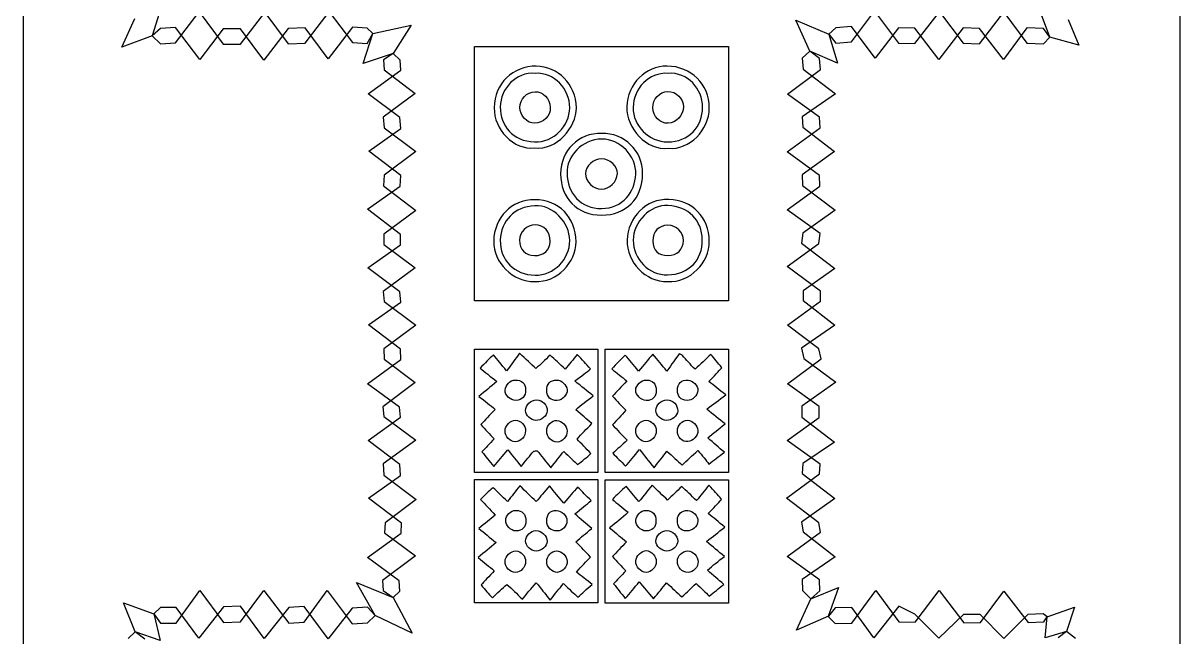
# Model space of a CAD drawing. Extents: x 10 to 233, y 268 to 515.
# Drawn here: x 123.5 to 233.5, y 334.5 to 392.9 of the extents above; entities that cross this region are included whole.
import ezdxf

# ---------------------------------------------------------------- set-up
doc = ezdxf.new("R2010")
doc.units = 0
doc.layers.add('Lid', color=7, linetype='CONTINUOUS')

msp = doc.modelspace()

# ---------------------------------------------------------------- linework, layer by layer
at = {"layer": 'Lid', "color": 1}
for points in [[(126.490582, 503.357203), (123.490261, 503.357203), (123.490261, 278.354297)], [(230.490219, 503.357203), (233.49054, 503.357203), (233.49054, 278.354297)]]:
    msp.add_lwpolyline(points, dxfattribs=at)
at = {"layer": 'Lid', "color": 7}
for points in [[(136.441166, 393.788678), (135.767928, 391.664674), (136.551458, 390.894525), (137.992238, 390.984553), (140.231396, 393.938679), (142.524692, 390.864503), (144.145568, 390.864503), (146.474776, 393.878636), (148.708036, 390.894525), (150.298898, 390.954567), (152.598088, 393.938679), (154.80134, 391.014575), (156.212099, 390.924511), (156.730167, 391.883078), (160.391908, 392.655097), (158.689897, 389.969012), (157.766917, 389.377298), (157.826946, 388.41679), (160.762512, 386.16448), (157.736899, 383.914358), (157.826946, 382.893807), (160.822544, 380.671483), (157.826946, 378.421432), (157.766917, 377.400845), (160.822544, 375.058472), (157.796935, 372.808349), (157.796935, 371.81782), (160.762512, 369.595496), (157.736899, 367.345409), (157.826946, 366.384866), (160.822544, 364.162577), (157.796935, 361.912455), (157.826957, 360.921926), (160.762519, 358.699602), (157.706892, 356.389507), (157.796942, 355.458985), (160.822551, 353.206641), (157.736906, 350.956483), (157.796942, 349.905946), (160.852566, 347.593593), (157.917007, 345.373492), (157.856971, 344.41302), (160.792537, 342.2207), (157.676878, 339.880584), (157.736906, 338.920069), (158.668702, 338.253703), (160.48912, 334.874935), (156.955246, 336.557061), (156.247355, 337.347177), (154.776558, 337.257131), (152.508056, 334.326479), (150.21409, 337.407213), (148.743289, 337.317163), (146.414754, 334.356493), (144.150807, 337.437227), (142.559941, 337.377195), (140.201389, 334.416525), (138.027488, 337.317163), (136.556694, 337.317163), (135.919722, 336.703686), (136.506483, 334.181332), (134.15832, 335.007266), (133.483784, 334.357611)], [(223.558676, 334.385142), (222.716063, 335.02906), (220.693338, 334.440193), (220.877407, 336.43415), (220.494862, 336.726489), (219.024064, 336.666454), (216.742834, 334.38522), (214.491614, 336.666454), (212.900752, 336.636432), (210.559486, 334.415231), (208.278252, 336.696468), (206.764701, 337.435929), (204.376138, 334.445249), (202.29228, 337.315861), (200.701422, 337.28584), (200.074652, 336.484219), (197.048715, 335.171258), (198.386198, 338.126104), (199.245515, 338.88755), (199.215493, 339.938094), (196.151682, 342.159369), (199.30554, 344.470558), (199.155461, 345.371023), (196.091653, 347.712338), (199.215493, 350.023491), (199.275529, 350.954049), (196.151682, 353.175349), (199.185479, 355.366417), (199.185479, 356.417024), (196.1817, 358.578247), (199.365576, 360.949478), (199.155461, 361.909986), (196.1817, 364.161272), (199.30554, 366.442439), (199.30554, 367.372926), (196.151682, 369.714241), (199.155461, 371.905379), (199.275529, 372.865887), (196.151682, 375.117174), (199.245515, 377.368355), (199.215493, 378.38887), (196.151682, 380.610171), (199.275526, 382.921324), (199.215493, 383.911888), (196.1817, 386.103132), (199.30554, 388.444307), (199.215493, 389.494914), (198.297125, 390.189675), (196.964877, 393.15195), (200.09325, 391.798412), (200.786244, 390.953227), (202.257045, 391.073348), (204.436167, 393.997417), (206.729462, 390.953227), (208.290306, 390.923241), (210.619518, 393.937374), (212.882796, 390.953227), (214.443636, 390.893184), (216.742834, 393.907317), (218.946079, 390.953227), (220.506923, 390.893184), (221.139242, 391.511603), (220.139399, 394.167526)], [(135.050805, 334.320249), (134.15832, 335.007266), (133.034028, 337.765847), (135.919722, 336.703686), (136.556609, 335.826024), (138.027407, 335.826024), (140.291358, 338.947741), (142.55986, 335.88606), (144.150722, 335.946089), (146.384652, 338.947741), (148.743208, 335.826024), (150.214002, 335.916074), (152.417921, 338.917726), (154.776473, 335.765992), (156.247271, 335.856042), (156.955239, 336.557061), (155.205451, 339.69782), (158.668702, 338.253703), (159.303938, 338.882702), (159.243906, 339.843242), (156.229984, 342.069439), (159.424006, 344.37566), (159.484031, 345.336169), (156.320031, 347.71248), (159.36397, 349.868657), (159.303938, 350.919194), (156.29002, 353.175455), (159.36397, 355.421591), (159.27392, 356.352078), (156.229984, 358.578352), (159.393985, 360.884566), (159.363963, 361.875096), (156.320024, 364.191364), (159.393978, 366.347542), (159.303931, 367.30805), (156.259992, 369.594297), (159.363963, 371.780461), (159.363963, 372.77099), (156.229977, 375.177358), (159.333946, 377.363451), (159.393978, 378.384037), (156.350042, 380.700341), (159.393978, 382.856448), (159.303931, 383.877034), (156.29001, 386.133295), (159.393978, 388.379431), (159.333946, 389.339974), (158.689897, 389.969012), (155.831, 389.014078), (156.730167, 391.883078), (156.212021, 392.389138), (154.801259, 392.479202), (152.507964, 389.465069), (150.298824, 392.419124), (148.707962, 392.359152), (146.384645, 389.345019), (144.145494, 392.32906), (142.52461, 392.32906), (140.291347, 389.405026), (137.992161, 392.449181), (136.551381, 392.359152), (135.767928, 391.664674), (132.874181, 390.58468), (134.116188, 393.288192)], [(222.864114, 393.198587), (223.883878, 390.748757), (221.139242, 391.511603), (220.506916, 392.359082), (218.946072, 392.419089), (216.712805, 389.404991), (214.443633, 392.359082), (212.882789, 392.419089), (210.559475, 389.404991), (208.290303, 392.389103), (206.729459, 392.419089), (204.526214, 389.525077), (202.257038, 392.53921), (200.786237, 392.419089), (200.09325, 391.798412), (200.942224, 389.06389), (198.297125, 390.189675), (197.570117, 389.538517), (197.660167, 388.487945), (200.744164, 386.133224), (197.570117, 383.955527), (197.630149, 382.964962), (200.654114, 380.670284), (197.570117, 378.432544), (197.600103, 377.411958), (200.714118, 375.087258), (197.630124, 372.909526), (197.510056, 371.948983), (200.684097, 369.534219), (197.660135, 367.416529), (197.660135, 366.486042), (200.684097, 364.161343), (197.510056, 361.953624), (197.720171, 360.993081), (200.77415, 358.728353), (197.540071, 356.460592), (197.540071, 355.410055), (200.654086, 353.025313), (197.630124, 350.997652), (197.570089, 350.067165), (200.684097, 347.682388), (197.510056, 345.414591), (197.660135, 344.514126), (200.714118, 342.129419), (197.570089, 339.981704), (197.600075, 338.931121), (198.395571, 338.126933), (201.031354, 339.223705), (200.033444, 336.471163), (200.701351, 335.795957), (202.292213, 335.825978), (204.586182, 338.917677), (206.764631, 335.946046), (208.325475, 335.916025), (210.58943, 338.947695), (212.947978, 335.855993), (214.538844, 335.886014), (216.74276, 338.857648), (219.071297, 335.886014), (220.542091, 335.94605), (220.877407, 336.43415), (223.474715, 337.332304), (222.716063, 335.02906), (221.913233, 334.428703)]]:
    msp.add_lwpolyline(points, dxfattribs=at)
for points in [[(190.568653, 390.635692)], [(172.19871, 388.084297)], [(184.805534, 388.084297)], [(173.609472, 384.842481)], [(183.364754, 384.81253)], [(178.502122, 382.38115)], [(172.138674, 381.000413)], [(184.835552, 380.970427)], [(178.502122, 379.949877)], [(175.230352, 378.599126)], [(175.47048, 372.205699)], [(181.503746, 372.235685)], [(172.10866, 370.764884)], [(184.805534, 370.764884)], [(172.138674, 368.303589)], [(184.775516, 368.303589)], [(178.141925, 361.88007)], [(178.832301, 361.88007)], [(186.186282, 361.279783)], [(170.277666, 358.938538)], [(183.69493, 357.947938)], [(174.269833, 356.98743)], [(186.636525, 356.98743)], [(172.258742, 355.096471)], [(184.655452, 355.096471)], [(171.268202, 354.105871)], [(173.279293, 354.105871)], [(183.69493, 354.105871)], [(185.706021, 354.105871)], [(172.048624, 352.184749)], [(178.832301, 349.453367)], [(166.975874, 347.592394)], [(170.337694, 346.541787)], [(185.706021, 345.6113)], [(174.269833, 344.590714)], [(179.252526, 344.890892)], [(182.704397, 344.590714)], [(172.288757, 342.669691)], [(184.715488, 342.669691)], [(171.268202, 341.679151)], [(173.279293, 341.679151)], [(183.69493, 341.679151)], [(185.706021, 341.709183)], [(166.405566, 337.747033)]]:
    msp.add_lwpolyline(points, close=True, dxfattribs=at)
for points in [[(166.405566, 366.472566), (166.405566, 374.546979), (166.405566, 382.561279), (166.405566, 390.635692)], [(166.405566, 390.635692), (174.479944, 390.635692), (182.494282, 390.635692), (190.568653, 390.635692)], [(190.568653, 390.635692), (190.568653, 382.561279), (190.568653, 374.546979), (190.568653, 366.472566)], [(172.288757, 388.774648), (170.097566, 388.774648), (168.296593, 387.153775), (168.296593, 384.81253)], [(176.10082, 384.81253), (176.070799, 387.063711), (174.329862, 388.744626), (172.288757, 388.774648)], [(184.745502, 388.774648), (182.704397, 388.774648), (180.963453, 387.123789), (180.90342, 384.902559)], [(188.737662, 384.782473), (188.737662, 387.093732), (186.996721, 388.744626), (184.745502, 388.774648)], [(172.19871, 388.084297), (170.337694, 388.234369), (168.896915, 386.643517), (168.866904, 384.902559)], [(175.47048, 384.81253), (175.47048, 386.613496), (173.969665, 388.204347), (172.19871, 388.084297)], [(184.805534, 388.084297), (183.004558, 388.204347), (181.533764, 386.643517), (181.503742, 384.842481)], [(188.107322, 384.872573), (188.107322, 386.583439), (186.696557, 388.234369), (184.805534, 388.084297)], [(170.727909, 384.842481), (170.727909, 385.622931), (171.388267, 386.313352), (172.168692, 386.343339)], [(172.168692, 386.343339), (172.9191, 386.373325), (173.609472, 385.682974), (173.609472, 384.842481)], [(183.364754, 384.81253), (183.364754, 385.652988), (183.995098, 386.343339), (184.805534, 386.37336)], [(184.805534, 386.37336), (185.585956, 386.37336), (186.276332, 385.682974), (186.276332, 384.902559)], [(168.296593, 384.81253), (168.236561, 382.771428), (170.127584, 380.760313), (172.138674, 381.000413)], [(168.866904, 384.902559), (168.866904, 383.101558), (170.067555, 381.630792), (172.10866, 381.570749)], [(172.138674, 383.341694), (171.418281, 383.311708), (170.727909, 384.092158), (170.727909, 384.842481)], [(172.10866, 381.570749), (173.969665, 381.510742), (175.440466, 383.071572), (175.47048, 384.81253)], [(173.609472, 384.842481), (173.699522, 383.972037), (172.9191, 383.401736), (172.138674, 383.341694)], [(172.138674, 381.000413), (174.209797, 380.760313), (176.10082, 382.921465), (176.10082, 384.81253)], [(180.90342, 384.902559), (180.843392, 382.861422), (182.794447, 380.730292), (184.835552, 380.970427)], [(181.503742, 384.842481), (181.473721, 383.101558), (183.004558, 381.570749), (184.775516, 381.570749)], [(184.835552, 383.341694), (184.055126, 383.311708), (183.394772, 384.002094), (183.364754, 384.81253)], [(184.775516, 381.570749), (186.786604, 381.570749), (188.107322, 383.011529), (188.107322, 384.872573)], [(186.276332, 384.902559), (186.276332, 384.092158), (185.585956, 383.341694), (184.835552, 383.341694)], [(184.835552, 380.970427), (186.846639, 380.760313), (188.737662, 382.711386), (188.737662, 384.782473)], [(178.502122, 382.38115), (176.310938, 382.411136), (174.600012, 380.760313), (174.600012, 378.539083)], [(178.502122, 381.840906), (176.671131, 381.81092), (175.110287, 380.190012), (175.230352, 378.599126)], [(182.404232, 378.539083), (182.404232, 380.760313), (180.663292, 382.411242), (178.502122, 382.38115)], [(181.743875, 378.509097), (181.833925, 380.219998), (180.273081, 381.840906), (178.502122, 381.840906)], [(178.502122, 379.949877), (177.691682, 379.949877), (176.971292, 379.289547), (176.971292, 378.569175)], [(180.002934, 378.569175), (180.03292, 379.259455), (179.282544, 379.949877), (178.502122, 379.949877)], [(174.600012, 378.539083), (174.600012, 376.227895), (176.19087, 374.606987), (178.502122, 374.606987)], [(175.230352, 378.599126), (175.20033, 376.708131), (176.551067, 375.207309), (178.502122, 375.237295)], [(176.971292, 378.569175), (176.971292, 377.788725), (177.7217, 377.068317), (178.472108, 377.068317)], [(178.472108, 377.068317), (179.252526, 377.068317), (179.972916, 377.788725), (180.002934, 378.569175)], [(178.502122, 374.606987), (180.81337, 374.606987), (182.404232, 376.197803), (182.404232, 378.539083)], [(178.502122, 375.237295), (180.513213, 375.267281), (181.683846, 376.79816), (181.743875, 378.509097)], [(172.138674, 376.077788), (169.917469, 376.077788), (168.296593, 374.426894), (168.236561, 372.115635)], [(172.138674, 375.507522), (170.247648, 375.387402), (168.896915, 374.096694), (168.866904, 372.235685)], [(176.070806, 372.085613), (176.070806, 374.366851), (174.419908, 376.107774), (172.138674, 376.077788)], [(175.47048, 372.205699), (175.47048, 373.916601), (173.849604, 375.597551), (172.138674, 375.507522)], [(184.895584, 376.107774), (182.734411, 376.167852), (180.99347, 374.396872), (180.933438, 372.235685)], [(184.805534, 375.537473), (183.15464, 375.627537), (181.503746, 373.946657), (181.503746, 372.235685)], [(188.077308, 372.265706), (188.047287, 374.12675), (186.756593, 375.417388), (184.805534, 375.537473)], [(188.737662, 372.115635), (188.707641, 374.426894), (187.086772, 376.047766), (184.895584, 376.107774)], [(172.168692, 373.6765), (171.388267, 373.6765), (170.697891, 373.0161), (170.697891, 372.235685)], [(173.609472, 372.115635), (173.609472, 373.046157), (173.039164, 373.6765), (172.168692, 373.6765)], [(184.805534, 373.646443), (183.935062, 373.646443), (183.364754, 373.046157), (183.364754, 372.145691)], [(186.276332, 372.205699), (186.276332, 372.986114), (185.61597, 373.646443), (184.805534, 373.646443)], [(168.236561, 372.115635), (168.206539, 370.134541), (170.067555, 368.213489), (172.138674, 368.303589)], [(168.866904, 372.235685), (168.836883, 370.314669), (170.187616, 368.933897), (172.168692, 368.903911)], [(170.697891, 372.235685), (170.697891, 371.365241), (171.268202, 370.764884), (172.10866, 370.764884)], [(172.10866, 370.764884), (173.039164, 370.764884), (173.579454, 371.245156), (173.609472, 372.115635)], [(172.138674, 368.303589), (174.299844, 368.183538), (176.070806, 370.134541), (176.070806, 372.085613)], [(172.168692, 368.903911), (173.969665, 368.873925), (175.47048, 370.404733), (175.47048, 372.205699)], [(180.933438, 372.235685), (180.843392, 370.134541), (182.704397, 368.243546), (184.775516, 368.303589)], [(181.503746, 372.235685), (181.503746, 370.434684), (183.004558, 368.873889), (184.775516, 368.933897)], [(183.364754, 372.145691), (183.364754, 371.275177), (183.905044, 370.764884), (184.805534, 370.764884)], [(184.775516, 368.933897), (186.786604, 368.963883), (188.107322, 370.344655), (188.077308, 372.265706)], [(184.775516, 368.303589), (186.906671, 368.153482), (188.76768, 370.104555), (188.737662, 372.115635)], [(184.805534, 370.764884), (185.706021, 370.764884), (186.276332, 371.335185), (186.276332, 372.205699)], [(190.568653, 366.472566), (182.494282, 366.472566), (174.479944, 366.472566), (166.405566, 366.472566)], [(166.405566, 350.143753), (166.405566, 354.075885), (166.405566, 357.947938), (166.405566, 361.88007)], [(166.405566, 361.88007), (170.337694, 361.88007), (174.239812, 361.88007), (178.141925, 361.88007)], [(168.206543, 361.339756), (167.786317, 360.919527), (167.426121, 360.559305), (166.945863, 360.079069)], [(169.467229, 359.808912), (168.986968, 360.409234), (168.596754, 360.859519), (168.206543, 361.339756)], [(170.697891, 361.489827), (170.307684, 360.949513), (169.947487, 360.439255), (169.467229, 359.808912)], [(172.258742, 360.019026), (171.778481, 360.469241), (171.328234, 360.88947), (170.697891, 361.489827)], [(173.609472, 361.309699), (173.129211, 360.829427), (172.678971, 360.439255), (172.258742, 360.019026)], [(175.020237, 359.958983), (174.509958, 360.469241), (174.059715, 360.88947), (173.609472, 361.309699)], [(176.19087, 361.369742), (175.800659, 360.88947), (175.410445, 360.409234), (175.020237, 359.958983)], [(177.45155, 359.989005), (177.00131, 360.469241), (176.671131, 360.859519), (176.19087, 361.369742)], [(178.141925, 361.88007), (178.141925, 357.947938), (178.141925, 354.045828), (178.141925, 350.143753)], [(178.832301, 361.88007), (182.764429, 361.88007), (186.636525, 361.88007), (190.568653, 361.88007)], [(178.832301, 350.143753), (178.832301, 354.045828), (178.832301, 357.947938), (178.832301, 361.88007)], [(180.753342, 361.30977), (180.303095, 360.85959), (179.942902, 360.499368), (179.462641, 359.989075)], [(182.014025, 359.778961), (181.533764, 360.379283), (181.143549, 360.85959), (180.753342, 361.30977)], [(183.364754, 361.399834), (182.914511, 360.85959), (182.5243, 360.379283), (182.014025, 359.778961)], [(184.715488, 359.778961), (184.235227, 360.379283), (183.845012, 360.829498), (183.364754, 361.399834)], [(185.886121, 361.429855), (185.525924, 360.949583), (185.165731, 360.439326), (184.715488, 359.778961)], [(186.186282, 361.279783), (186.096232, 361.339826), (185.976167, 361.369812), (185.886121, 361.429855)], [(187.386929, 359.959019), (186.936686, 360.409304), (186.576493, 360.85959), (186.186282, 361.279783)], [(188.887744, 361.369812), (188.377465, 360.889541), (187.95724, 360.469312), (187.386929, 359.959019)], [(189.938313, 360.109126), (189.548102, 360.559376), (189.247938, 360.979605), (188.887744, 361.369812)], [(190.568653, 361.88007), (190.568653, 357.947938), (190.568653, 354.075885), (190.568653, 350.143753)], [(166.945863, 360.079069), (167.426121, 359.688826), (167.906382, 359.298619), (168.536722, 358.788361)], [(175.950742, 358.848404), (176.581081, 359.32864), (177.091357, 359.688826), (177.45155, 359.989005)], [(179.462641, 359.989075), (179.942902, 359.628889), (180.423163, 359.238646), (180.90342, 358.848439)], [(188.707644, 358.788432), (189.217923, 359.328675), (189.638152, 359.74894), (189.938313, 360.109126)], [(168.536722, 358.788361), (167.906382, 358.278068), (167.456135, 357.887896), (166.825795, 357.377603)], [(169.317147, 357.97803), (169.347169, 358.42821), (169.827423, 358.938538), (170.277666, 358.938538)], [(170.277666, 358.938538), (170.908009, 358.938538), (171.268202, 358.608303), (171.268202, 358.007981)], [(173.279293, 357.917952), (173.249307, 358.548296), (173.609472, 358.938538), (174.239812, 358.938538)], [(174.239812, 358.938538), (174.690058, 358.938538), (175.170316, 358.488253), (175.230352, 358.007981)], [(177.691682, 357.437645), (177.091357, 357.917882), (176.611096, 358.308125), (175.950742, 358.848404)], [(180.90342, 358.848439), (180.363131, 358.278138), (179.942902, 357.85791), (179.522673, 357.407624)], [(181.743875, 357.97803), (181.743875, 358.458267), (182.284171, 358.938538), (182.764429, 358.938538)], [(182.764429, 358.938538), (183.364754, 358.938538), (183.69493, 358.578317), (183.69493, 357.947938)], [(185.706021, 357.97803), (185.706021, 358.608303), (186.096232, 358.968525), (186.726571, 358.938538)], [(186.726571, 358.938538), (187.176818, 358.908552), (187.657079, 358.398224), (187.657079, 357.947938)], [(190.298506, 357.527745), (189.668163, 358.038003), (189.187905, 358.398224), (188.707644, 358.788432)], [(170.337694, 356.98743), (169.827423, 356.98743), (169.317147, 357.467702), (169.317147, 357.97803)], [(171.268202, 358.007981), (171.298224, 357.407624), (170.93802, 357.017487), (170.337694, 356.98743)], [(174.269833, 356.98743), (173.669504, 356.98743), (173.309311, 357.31763), (173.279293, 357.917952)], [(175.230352, 358.007981), (175.260338, 357.527745), (174.780105, 357.017487), (174.269833, 356.98743)], [(182.734411, 356.98743), (182.25415, 356.98743), (181.743875, 357.497723), (181.743875, 357.97803)], [(183.69493, 357.947938), (183.69493, 357.347652), (183.334737, 356.98743), (182.734411, 356.98743)], [(186.636525, 356.98743), (186.036199, 357.017417), (185.706021, 357.377673), (185.706021, 357.97803)], [(187.657079, 357.947938), (187.627058, 357.467702), (187.116786, 356.98743), (186.636525, 356.98743)], [(188.497533, 356.176994), (189.127873, 356.657301), (189.638152, 357.017487), (190.298506, 357.527745)], [(166.825795, 357.377603), (167.426121, 356.927352), (167.906382, 356.537145), (168.386643, 356.146937)], [(171.268202, 356.026887), (171.268202, 356.567237), (171.748467, 357.047473), (172.318771, 357.047473)], [(172.318771, 357.047473), (172.859064, 357.047473), (173.369343, 356.537215), (173.339325, 355.996936)], [(176.040792, 356.116916), (176.581081, 356.567166), (177.061342, 356.927352), (177.691682, 357.437645)], [(179.522673, 357.407624), (179.972916, 356.927388), (180.393145, 356.477208), (180.81337, 356.056979)], [(183.664915, 356.026887), (183.664915, 356.567237), (184.145176, 357.047473), (184.715488, 357.047473)], [(184.715488, 357.047473), (185.285792, 357.047473), (185.766053, 356.537215), (185.736038, 355.996936)], [(168.386643, 356.146937), (167.846346, 355.576637), (167.426121, 355.156408), (167.005892, 354.706122)], [(172.258742, 355.096471), (171.778481, 355.096471), (171.268202, 355.576707), (171.268202, 356.026887)], [(173.339325, 355.996936), (173.309304, 355.546651), (172.769018, 355.066379), (172.258742, 355.096471)], [(177.571618, 354.796187), (177.061342, 355.216415), (176.611096, 355.606623), (176.040792, 356.116916)], [(180.81337, 356.056979), (180.363131, 355.576707), (179.942902, 355.126422), (179.522673, 354.676207)], [(184.655452, 355.096471), (184.175191, 355.096471), (183.664915, 355.576707), (183.664915, 356.026887)], [(185.736038, 355.996936), (185.706017, 355.516665), (185.165731, 355.066379), (184.655452, 355.096471)], [(190.238478, 354.766236), (189.638152, 355.246472), (189.157891, 355.636715), (188.497533, 356.176994)], [(167.005892, 354.706122), (167.456135, 354.225886), (167.876367, 353.775671), (168.296593, 353.355442)], [(169.317147, 354.105871), (169.317147, 354.586143), (169.827423, 355.126422), (170.307684, 355.126422)], [(170.307684, 355.126422), (170.817956, 355.096436), (171.268202, 354.616164), (171.268202, 354.105871)], [(173.279293, 354.105871), (173.279293, 354.616164), (173.759554, 355.096436), (174.239812, 355.096436)], [(174.239812, 355.096436), (174.720073, 355.096436), (175.230352, 354.586143), (175.230352, 354.075885)], [(176.160852, 353.325421), (176.611096, 353.805657), (177.031325, 354.255907), (177.571618, 354.796187)], [(179.522673, 354.676207), (180.002934, 354.1959), (180.393145, 353.745685), (180.933438, 353.205371)], [(181.743875, 354.105871), (181.743875, 354.586143), (182.25415, 355.126422), (182.734411, 355.126422)], [(182.734411, 355.126422), (183.214672, 355.096436), (183.69493, 354.616164), (183.69493, 354.105871)], [(185.706021, 354.105871), (185.706021, 354.616164), (186.156267, 355.126422), (186.666543, 355.126422)], [(186.666543, 355.126422), (187.1468, 355.126422), (187.657079, 354.616164), (187.657079, 354.135928)], [(188.587583, 353.445542), (189.127873, 353.865735), (189.608134, 354.255978), (190.238478, 354.766236)], [(168.296593, 353.355442), (167.846346, 352.875135), (167.426121, 352.424885), (167.12596, 352.124777)], [(170.277666, 353.055299), (169.797408, 353.055299), (169.317147, 353.595649), (169.317147, 354.105871)], [(171.268202, 354.105871), (171.268202, 353.565557), (170.787941, 353.055299), (170.277666, 353.055299)], [(174.269833, 353.025313), (173.759554, 353.025313), (173.279293, 353.535571), (173.279293, 354.105871)], [(175.230352, 354.075885), (175.230352, 353.565557), (174.750091, 353.055299), (174.269833, 353.025313)], [(177.481571, 351.944649), (177.00131, 352.454977), (176.581081, 352.875135), (176.160852, 353.325421)], [(180.933438, 353.205371), (180.423163, 352.755156), (180.002934, 352.364913), (179.552691, 351.974741)], [(182.704397, 353.055299), (182.224136, 353.085285), (181.743875, 353.595649), (181.743875, 354.105871)], [(183.69493, 354.105871), (183.69493, 353.565557), (183.214672, 353.055299), (182.704397, 353.055299)], [(186.696557, 353.08532), (186.186282, 353.025313), (185.676006, 353.535571), (185.706021, 354.105871)], [(187.657079, 354.135928), (187.657079, 353.625599), (187.176818, 353.115377), (186.696557, 353.08532)], [(190.178442, 352.064769), (189.638152, 352.545041), (189.187905, 352.935284), (188.587583, 353.445542)], [(167.12596, 352.124777), (167.486153, 351.64447), (167.816332, 351.254298), (168.236561, 350.714019)], [(168.236561, 350.714019), (168.6868, 351.254298), (169.077015, 351.704513), (169.587294, 352.304835)], [(169.587294, 352.304835), (170.037533, 351.734534), (170.39773, 351.284284), (170.847973, 350.714019)], [(170.847973, 350.714019), (171.298213, 351.284284), (171.688431, 351.734534), (172.048624, 352.184749)], [(172.048624, 352.18482), (172.168692, 352.18482), (172.258742, 352.214806), (172.378803, 352.214806)], [(172.378803, 352.214806), (172.769018, 351.734534), (173.129211, 351.254298), (173.669504, 350.593898)], [(173.669504, 350.593898), (174.149765, 351.194255), (174.509958, 351.674527), (174.900169, 352.154763)], [(174.900169, 352.154763), (175.440466, 351.64447), (175.890706, 351.224241), (176.220885, 350.894112)], [(180.783356, 350.74404), (181.203585, 351.224312), (181.593799, 351.674597), (182.104071, 352.334927)], [(182.104071, 352.334927), (182.584329, 351.734605), (182.944526, 351.254368), (183.484819, 350.593968)], [(183.484819, 350.593968), (183.96508, 351.194326), (184.325273, 351.674597), (184.715488, 352.18482)], [(184.715488, 352.18482), (185.255777, 351.674597), (185.706021, 351.254368), (186.156267, 350.834104)], [(186.156267, 350.834104), (186.636525, 351.314341), (187.086772, 351.704583), (187.657079, 352.244863)], [(187.657079, 352.244863), (188.077308, 351.734605), (188.437501, 351.284354), (188.707644, 350.95419)], [(188.707644, 350.95419), (189.187905, 351.314341), (189.608134, 351.644505), (190.178442, 352.064769)], [(176.220885, 350.894112), (176.671131, 351.284284), (177.091357, 351.584463), (177.481571, 351.944649)], [(179.552691, 351.974741), (179.942902, 351.584533), (180.303095, 351.224312), (180.783356, 350.74404)], [(178.141925, 350.143753), (174.209797, 350.143753), (170.337694, 350.143753), (166.405566, 350.143753)], [(190.568653, 350.143753), (186.636525, 350.143753), (182.764429, 350.143753), (178.832301, 350.143753)], [(166.405566, 337.747033), (166.405566, 341.679151), (166.405566, 345.551222), (166.405566, 349.483353)], [(166.405566, 349.483353), (170.337694, 349.483353), (174.209797, 349.483353), (178.141925, 349.483353)], [(168.176525, 348.702974), (167.726282, 348.342752), (167.396106, 347.982566), (166.975874, 347.592394)], [(169.557276, 347.382209), (169.016979, 347.892537), (168.596754, 348.312766), (168.176525, 348.702974)], [(170.727909, 348.883067), (170.307684, 348.342752), (169.947487, 347.892537), (169.557276, 347.382209)], [(172.288757, 347.382209), (171.748467, 347.892537), (171.328234, 348.312766), (170.727909, 348.883067)], [(173.54944, 348.883067), (173.069179, 348.312766), (172.678971, 347.862481), (172.288757, 347.382209)], [(174.900169, 347.232173), (174.419908, 347.802438), (174.029701, 348.28271), (173.54944, 348.883067)], [(176.220885, 348.762946), (175.830677, 348.312766), (175.440466, 347.83253), (174.900169, 347.232173)], [(177.511586, 347.472273), (177.031325, 347.952545), (176.671131, 348.28271), (176.220885, 348.762946)], [(178.141925, 349.483353), (178.141925, 345.551222), (178.141925, 341.679151), (178.141925, 337.747033)], [(178.832301, 349.453367), (182.764429, 349.453367), (186.636525, 349.453367), (190.568653, 349.453367)], [(178.832301, 337.717015), (178.832301, 341.649154), (178.832301, 345.521236), (178.832301, 349.453367)], [(180.843392, 348.853045), (180.363131, 348.402795), (180.002934, 348.042574), (179.522673, 347.592394)], [(182.044039, 347.382209), (181.563778, 347.952545), (181.173567, 348.432781), (180.843392, 348.853045)], [(183.304722, 348.943074), (182.884493, 348.432781), (182.5243, 347.952545), (182.044039, 347.382209)], [(184.775516, 347.532316), (184.295259, 347.982566), (183.845012, 348.402795), (183.304722, 348.943074)], [(186.126249, 348.823024), (185.645992, 348.342752), (185.195745, 347.952545), (184.775516, 347.532316)], [(187.537011, 347.472273), (186.996721, 347.982566), (186.576493, 348.402795), (186.126249, 348.823024)], [(188.707644, 348.943074), (188.287419, 348.432781), (187.897204, 347.952545), (187.537011, 347.472273)], [(189.908295, 347.592394), (189.518088, 348.042574), (189.187905, 348.402795), (188.707644, 348.943074)], [(190.568653, 349.453367), (190.568653, 345.521236), (190.568653, 341.649154), (190.568653, 337.717015)], [(166.975874, 347.592394), (167.456135, 347.112087), (167.846346, 346.661837), (168.386643, 346.091572)], [(169.377176, 345.6113), (169.377176, 346.061515), (169.857433, 346.541787), (170.337694, 346.541787)], [(170.337694, 346.541787), (170.93802, 346.541787), (171.298213, 346.1816), (171.298213, 345.551222)], [(173.279293, 345.551222), (173.279293, 346.1816), (173.609472, 346.541787), (174.209797, 346.541787)], [(174.209797, 346.541787), (174.690058, 346.541787), (175.230352, 346.031529), (175.200334, 345.551222)], [(175.950742, 346.211622), (176.581081, 346.691929), (177.031325, 347.082066), (177.511586, 347.472273)], [(179.522673, 347.592394), (179.972916, 347.202116), (180.453177, 346.84193), (181.023485, 346.361693)], [(181.743875, 345.6113), (181.773861, 346.061515), (182.25415, 346.541787), (182.704397, 346.541787)], [(182.704397, 346.541787), (183.334737, 346.541787), (183.69493, 346.1816), (183.664915, 345.521236)], [(185.706021, 345.6113), (185.736042, 346.211622), (186.096232, 346.541787), (186.696557, 346.541787)], [(186.696557, 346.541787), (187.176818, 346.541787), (187.687093, 346.001507), (187.657079, 345.521236)], [(188.647612, 346.241608), (189.157891, 346.781922), (189.578116, 347.202116), (189.908295, 347.592394)], [(168.386643, 346.091572), (167.876367, 345.671343), (167.426121, 345.311121), (166.825795, 344.83085)], [(170.337694, 344.590714), (169.857433, 344.590714), (169.347162, 345.131028), (169.377176, 345.6113)], [(171.298213, 345.551222), (171.298213, 344.95097), (170.93802, 344.590714), (170.337694, 344.590714)], [(174.269833, 344.590714), (173.669504, 344.590714), (173.309311, 344.920879), (173.279293, 345.551222)], [(175.200334, 345.551222), (175.230355, 345.070985), (174.750091, 344.590714), (174.269833, 344.590714)], [(177.571618, 344.83085), (177.031325, 345.2811), (176.551067, 345.671343), (175.950742, 346.211622)], [(181.023485, 346.361693), (180.393145, 345.791358), (179.942902, 345.40115), (179.252526, 344.890892)], [(182.704397, 344.590714), (182.224136, 344.590714), (181.71386, 345.131028), (181.743875, 345.6113)], [(183.664915, 345.521236), (183.664915, 344.920879), (183.304722, 344.590714), (182.704397, 344.590714)], [(186.60651, 344.590714), (186.006185, 344.621053), (185.676006, 345.010978), (185.706021, 345.6113)], [(187.657079, 345.521236), (187.627058, 345.010978), (187.086772, 344.560728), (186.60651, 344.590714)], [(190.20846, 344.95097), (189.608134, 345.461193), (189.127873, 345.851436), (188.647612, 346.241608)], [(166.825795, 344.83085), (167.366089, 344.380635), (167.846346, 343.990427), (168.476689, 343.480106)], [(171.268202, 343.630206), (171.298224, 344.17052), (171.748467, 344.590714), (172.258742, 344.62077)], [(172.258742, 344.62077), (172.799032, 344.62077), (173.309311, 344.17052), (173.309311, 343.600191)], [(176.040792, 343.570205), (176.551067, 343.990427), (177.00131, 344.350613), (177.571618, 344.83085)], [(179.252526, 344.890892), (179.912887, 344.350613), (180.363131, 343.96037), (180.873406, 343.570205)], [(183.664915, 343.600191), (183.664915, 344.140499), (184.175191, 344.62077), (184.715488, 344.62077)], [(184.715488, 344.62077), (185.255777, 344.62077), (185.706021, 344.17052), (185.736038, 343.630206)], [(188.467516, 343.600191), (189.097859, 344.080456), (189.578116, 344.440642), (190.20846, 344.95097)], [(168.476689, 343.480106), (167.846346, 342.969862), (167.396106, 342.57963), (166.765763, 342.069383)], [(172.288757, 342.669691), (171.778481, 342.669691), (171.238188, 343.179973), (171.268202, 343.630206)], [(173.309311, 343.600191), (173.309311, 343.149948), (172.799032, 342.669691), (172.288757, 342.669691)], [(177.45155, 342.099376), (177.00131, 342.57963), (176.581081, 343.029905), (176.040792, 343.570205)], [(180.873406, 343.570205), (180.363131, 343.029905), (179.942902, 342.609687), (179.522673, 342.159412)], [(184.715488, 342.669691), (184.205212, 342.669691), (183.664915, 343.149948), (183.664915, 343.600191)], [(185.736038, 343.630206), (185.736038, 343.179973), (185.225763, 342.669691), (184.715488, 342.669691)], [(190.178442, 342.159412), (189.578116, 342.669691), (189.127873, 343.059888), (188.467516, 343.600191)], [(169.317147, 341.709183), (169.317147, 342.189444), (169.887455, 342.699712), (170.337694, 342.699712)], [(170.337694, 342.699712), (170.847973, 342.669585), (171.298213, 342.189444), (171.268202, 341.679151)], [(173.279293, 341.679151), (173.279293, 342.189444), (173.729536, 342.669691), (174.239812, 342.699712)], [(174.239812, 342.699712), (174.690058, 342.699712), (175.230352, 342.189444), (175.230352, 341.709183)], [(179.522673, 342.159412), (179.972916, 341.679151), (180.393145, 341.228925), (180.81337, 340.808696)], [(181.743875, 341.739183), (181.773861, 342.219451), (182.314186, 342.72973), (182.764429, 342.72973)], [(182.764429, 342.72973), (183.24469, 342.669691), (183.69493, 342.189444), (183.69493, 341.679151)], [(185.706021, 341.709183), (185.706021, 342.219451), (186.186282, 342.699712), (186.696557, 342.699712)], [(186.696557, 342.699712), (187.176818, 342.699712), (187.687093, 342.159412), (187.687093, 341.679151)], [(188.557566, 340.868728), (189.097859, 341.318958), (189.578116, 341.709183), (190.178442, 342.159412)], [(166.765763, 342.069383), (167.336071, 341.589122), (167.816332, 341.19889), (168.296593, 340.808696)], [(170.307684, 340.658596), (169.797408, 340.628504), (169.287129, 341.168893), (169.317147, 341.709183)], [(171.268202, 341.679151), (171.268202, 341.168893), (170.817956, 340.658596), (170.307684, 340.658596)], [(174.299844, 340.658596), (173.789572, 340.628504), (173.279293, 341.138857), (173.279293, 341.679151)], [(175.230352, 341.709183), (175.230352, 341.19889), (174.780105, 340.688632), (174.299844, 340.658596)], [(176.10082, 340.688632), (176.611096, 341.228925), (177.031325, 341.679151), (177.45155, 342.099376)], [(182.734411, 340.658596), (182.224136, 340.658596), (181.71386, 341.19889), (181.743875, 341.739183)], [(183.69493, 341.679151), (183.69493, 341.168893), (183.214672, 340.658596), (182.734411, 340.658596)], [(186.726571, 340.658596), (186.156267, 340.628504), (185.676006, 341.138857), (185.706021, 341.709183)], [(187.687093, 341.679151), (187.687093, 341.168893), (187.206832, 340.658596), (186.726571, 340.658596)], [(168.296593, 340.808696), (167.786317, 340.268403), (167.366089, 339.848174), (167.03591, 339.457963)], [(177.601632, 339.517988), (177.061342, 339.938203), (176.581081, 340.298403), (176.10082, 340.688632)], [(180.81337, 340.808696), (180.363131, 340.328435), (179.942902, 339.878178), (179.642737, 339.578024)], [(190.118413, 339.517988), (189.578116, 339.968242), (189.127873, 340.358435), (188.557566, 340.868728)], [(167.03591, 339.457963), (167.426121, 339.007713), (167.7563, 338.617505), (168.116496, 338.227294)], [(168.116496, 338.227294), (168.596754, 338.707555), (169.047001, 339.097763), (169.49724, 339.517988)], [(169.49724, 339.517988), (169.977501, 339.067749), (170.427748, 338.64752), (170.968038, 338.10723)], [(170.968038, 338.10723), (171.388267, 338.617505), (171.778481, 339.067749), (172.288757, 339.668081)], [(172.288757, 339.668081), (172.739, 339.097763), (173.099197, 338.64752), (173.609472, 338.01718)], [(173.609472, 338.01718), (174.119751, 338.64752), (174.479944, 339.097763), (174.870159, 339.608038)], [(174.870159, 339.608038), (175.410445, 339.067749), (175.860691, 338.64752), (176.250903, 338.287323)], [(176.250903, 338.287323), (176.671131, 338.677534), (177.061342, 339.037731), (177.601632, 339.517988)], [(179.642737, 339.578024), (180.002934, 339.097763), (180.333113, 338.707555), (180.753342, 338.167259)], [(180.753342, 338.167259), (181.233599, 338.707555), (181.593799, 339.157795), (182.074057, 339.75811)], [(182.074057, 339.75811), (182.5243, 339.217831), (182.914511, 338.73757), (183.424783, 338.137244)], [(183.424783, 338.137244), (183.905044, 338.73757), (184.295259, 339.187813), (184.68547, 339.668081)], [(184.68547, 339.668081), (185.225763, 339.157795), (185.645992, 338.73757), (186.126249, 338.317341)], [(186.126249, 338.317341), (186.60651, 338.767581), (187.05675, 339.187813), (187.476979, 339.608038)], [(187.476979, 339.608038), (187.95724, 339.157795), (188.407483, 338.73757), (188.737662, 338.407387)], [(188.737662, 338.407387), (189.217923, 338.767581), (189.608134, 339.097763), (190.118413, 339.517988)], [(178.141925, 337.747033), (174.209797, 337.747033), (170.307684, 337.747033), (166.405566, 337.747033)], [(190.568653, 337.717015), (186.636525, 337.717015), (182.764429, 337.717015), (178.832301, 337.717015)]]:
    msp.add_open_spline(points, degree=3, dxfattribs=at)

doc.saveas('drawing.dxf')
